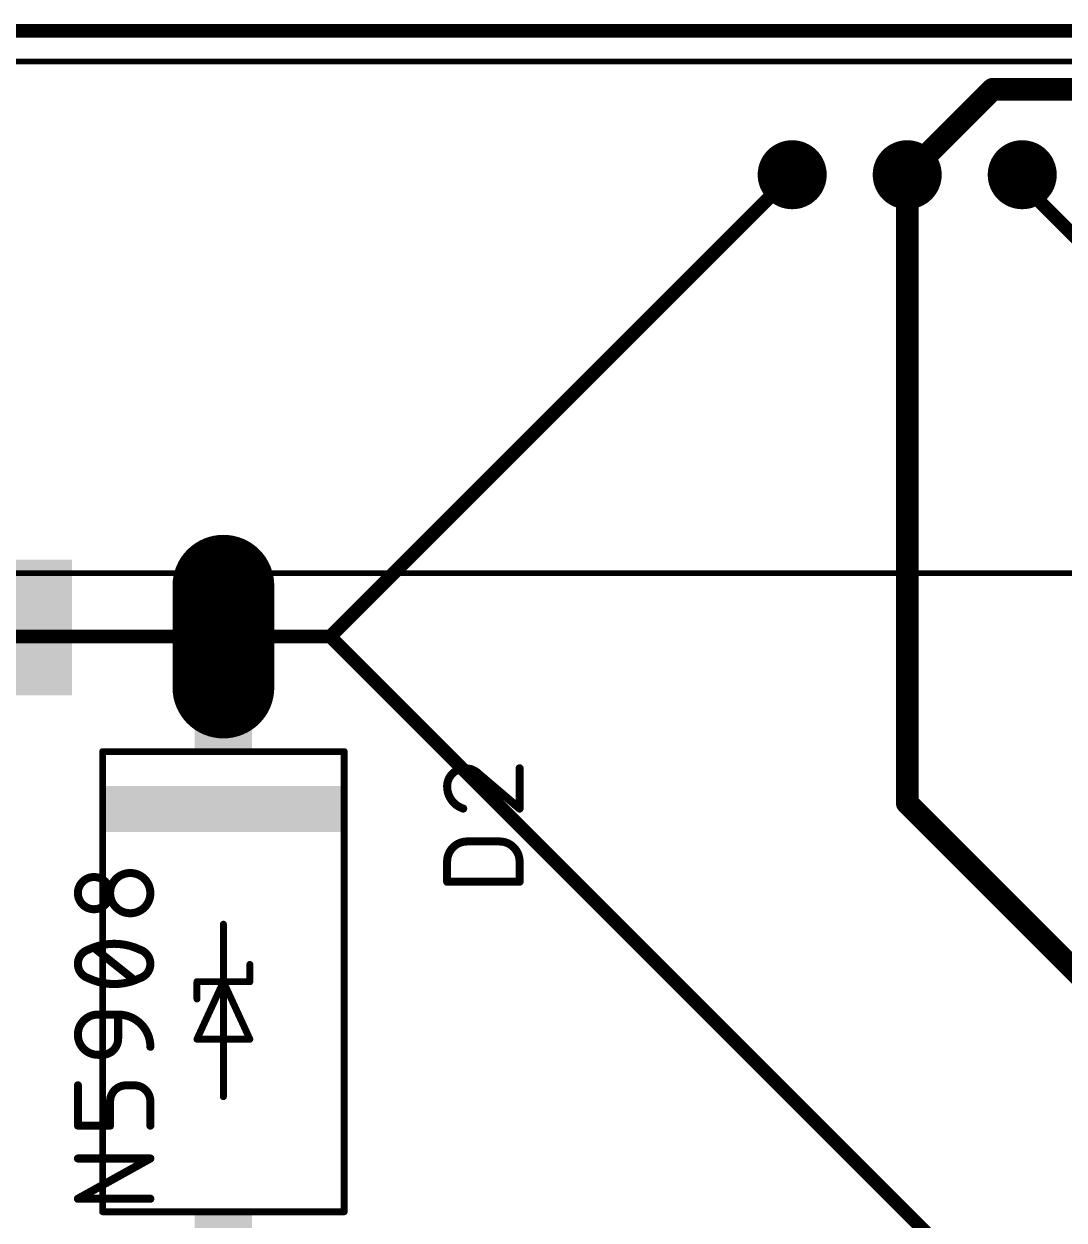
# Model space of a CAD drawing. Extents: x 38 to 139, y -3 to 81.
# Drawn here: x 72.1 to 95.06, y 54.74 to 81.15 of the extents above; entities that cross this region are included whole.
import ezdxf

# ---------------------------------------------------------------- set-up
doc = ezdxf.new("R2010")
doc.units = 0
for name, color, linetype in [('1', 12, 'CONTINUOUS'), ('16', 132, 'CONTINUOUS'), ('17', 110, 'CONTINUOUS'), ('20', 31, 'CONTINUOUS'), ('21', 253, 'CONTINUOUS'), ('22', 253, 'CONTINUOUS'), ('23', 53, 'CONTINUOUS'), ('25', 253, 'CONTINUOUS'), ('27', 253, 'CONTINUOUS'), ('39', 12, 'CONTINUOUS'), ('51', 253, 'CONTINUOUS')]:
    doc.layers.add(name, color=color, linetype=linetype)

# ---------------------------------------------------------------- blocks, each defined once
blk = doc.blocks.new('RECT')
blk.add_solid([(-0.5, -0.5), (0.5, -0.5), (-0.5, 0.5), (0.5, 0.5)])
blk = doc.blocks.new('LONGP100')
at = {"const_width": 1}
blk.add_lwpolyline([(-0.5, 0), (0.5, 0)], dxfattribs=at)
at = {"const_width": 0.5}
for points in [[(-0.5, 0.25, 1), (-0.5, -0.25)], [(0.5, -0.25, 1), (0.5, 0.25)]]:
    blk.add_lwpolyline(points, format="xyb", dxfattribs=at)
blk = doc.blocks.new('ROUNDP')
at = {"const_width": 0.5}
blk.add_lwpolyline([(0, -0.25, 1), (0, 0.25, 1), (0, -0.25)], format="xyb", dxfattribs=at)

msp = doc.modelspace()

# ---------------------------------------------------------------- linework, layer by layer
at = {"layer": '1'}
for points, const_width in [([(93.4881, 79.7081), (91.6, 77.82)], 0.5), ([(94.0008, 79.7086), (93.4881, 79.7081)], 0.5), ([(122.7314, 79.7086), (94.0008, 79.7086)], 0.5), ([(91.6, 77.82), (91.6, 63.945)], 0.5), ([(94.14, 77.82), (94.14, 77.614)], 0.3), ([(98.286, 73.468), (94.14, 77.614)], 0.3), ([(91.6, 63.945), (100.67, 54.875)], 0.5)]:
    msp.add_lwpolyline(points, dxfattribs=dict(at, const_width=const_width))
for points, const_width in [([(93.4879, 79.8331, 1), (93.4882, 79.5831)], 0.25), ([(93.5765, 79.6197, 1), (93.3997, 79.7965)], 0.25), ([(94.0008, 79.8336, 1), (94.0008, 79.5836)], 0.25), ([(94.0009, 79.5836, 1), (94.0007, 79.8336)], 0.25), ([(91.725, 77.82, 1), (91.475, 77.82)], 0.25), ([(91.5116, 77.9084, 1), (91.6884, 77.7316)], 0.25), ([(94.215, 77.82, 1), (94.065, 77.82)], 0.15), ([(94.193, 77.667, 1), (94.087, 77.561)], 0.15), ([(94.065, 77.614, 1), (94.215, 77.614)], 0.15), ([(91.6884, 64.0334, 1), (91.5116, 63.8566)], 0.25), ([(91.475, 63.945, 1), (91.725, 63.945)], 0.25)]:
    msp.add_lwpolyline(points, format="xyb", dxfattribs=dict(at, const_width=const_width))
at = {"layer": '16', "const_width": 0.3}
for points in [[(38, 81), (138, 81)], [(78.86, 67.62), (89.06, 77.82)], [(76.5, 67.62), (63.5, 67.62)], [(76.5, 67.62), (78.86, 67.62)], [(93.48, 53), (78.86, 67.62)]]:
    msp.add_lwpolyline(points, dxfattribs=at)
at = {"layer": '16', "const_width": 0.15}
for points in [[(89.113, 77.767, 1), (89.007, 77.873)], [(76.5, 67.695, 1), (76.5, 67.545)], [(76.5, 67.545, 1), (76.5, 67.695)], [(78.913, 67.673, 1), (78.807, 67.567)], [(78.807, 67.673, 1), (78.913, 67.567)], [(78.86, 67.545, 1), (78.86, 67.695)]]:
    msp.add_lwpolyline(points, format="xyb", dxfattribs=at)
at = {"layer": '20'}
msp.add_line((137.98, 81.019), (37.973, 80.918), dxfattribs=at)
at = {"layer": '21', "const_width": 0.1524}
for points in [[(73.833, 65.08), (79.167, 65.08)], [(73.833, 54.92), (73.833, 65.08)], [(79.167, 65.08), (79.167, 54.92)], [(76.5, 61.27), (76.5, 60)], [(77.0842, 60.381), (77.0842, 60)], [(75.9158, 58.73), (76.5, 60)], [(76.5, 60), (75.9158, 60)], [(75.9158, 60), (75.9158, 59.619)], [(76.5, 60), (77.0842, 58.73)], [(76.5, 60), (76.5, 57.46)], [(77.0842, 60), (76.5, 60)], [(77.0842, 58.73), (75.9158, 58.73)], [(79.167, 54.92), (73.833, 54.92)]]:
    msp.add_lwpolyline(points, dxfattribs=at)
at = {"layer": '21', "const_width": 0.0762}
for points in [[(73.833, 65.1181, 1), (73.833, 65.0419)], [(73.8711, 65.08, 1), (73.7949, 65.08)], [(79.2051, 65.08, 1), (79.1289, 65.08)], [(79.167, 65.0419, 1), (79.167, 65.1181)], [(76.5381, 61.27, 1), (76.4619, 61.27)], [(77.1223, 60.381, 1), (77.0461, 60.381)], [(75.9158, 60.0381, 1), (75.9158, 59.9619)], [(75.9539, 60, 1), (75.8777, 60)], [(76.5346, 60.0159, 1), (76.4654, 59.9841)], [(76.5381, 60, 1), (76.4619, 60)], [(76.5, 60.0381, 1), (76.5, 59.9619)], [(76.4619, 60, 1), (76.5381, 60)], [(76.5346, 59.9841, 1), (76.4654, 60.0159)], [(76.5, 59.9619, 1), (76.5, 60.0381)], [(77.0461, 60, 1), (77.1223, 60)], [(77.0842, 59.9619, 1), (77.0842, 60.0381)], [(75.8777, 59.619, 1), (75.9539, 59.619)], [(75.9158, 58.7681, 1), (75.9158, 58.6919)], [(75.8812, 58.7459, 1), (75.9504, 58.7141)], [(77.0496, 58.7141, 1), (77.1188, 58.7459)], [(77.0842, 58.6919, 1), (77.0842, 58.7681)], [(76.4619, 57.46, 1), (76.5381, 57.46)], [(73.833, 54.9581, 1), (73.833, 54.8819)], [(73.7949, 54.92, 1), (73.8711, 54.92)], [(79.1289, 54.92, 1), (79.2051, 54.92)], [(79.167, 54.8819, 1), (79.167, 54.9581)]]:
    msp.add_lwpolyline(points, format="xyb", dxfattribs=at)
at = {"layer": '22', "const_width": 0.127}
for points in [[(137.16, 80.32), (39.16, 80.32)], [(135.36, 69.02), (40.96, 69.02)]]:
    msp.add_lwpolyline(points, dxfattribs=at)
at = {"layer": '23'}
msp.add_point((76.5, 60), dxfattribs=at)
at = {"layer": '25'}
for points, const_width in [([(81.8404, 64.7117, 0.4142), (81.4403, 64.3117)], 0.1778), ([(82.1515, 64.5784, 0.2053), (81.8404, 64.7117)], 0.1778), ([(81.8404, 64.7561, 1), (81.8403, 64.6673)], 0.0889), ([(81.8404, 64.6673, 1), (81.8404, 64.7562)], 0.0889), ([(83.085, 64.7117, 1), (82.9961, 64.7117)], 0.0889), ([(82.1803, 64.6122, 1), (82.1227, 64.5445)], 0.0889), ([(82.1193, 64.5477, 1), (82.1837, 64.609)], 0.0889), ([(81.4403, 64.3117, 0.3252), (81.7959, 63.8227)], 0.1778), ([(81.4848, 64.3116, 1), (81.3959, 64.3117)], 0.0889), ([(81.3959, 64.3117, 1), (81.4848, 64.3117)], 0.0889), ([(81.7822, 63.7804, 1), (81.8096, 63.865)], 0.0889), ([(82.9961, 63.8227, 1), (83.085, 63.8227)], 0.0889), ([(83.0117, 63.7888, 1), (83.0693, 63.8566)], 0.0889), ([(81.8848, 63.0965, 0.4142), (81.4403, 62.652)], 0.1778), ([(81.8848, 63.1409, 1), (81.8848, 63.052)], 0.0889), ([(81.8848, 63.052, 1), (81.8848, 63.1409)], 0.0889), ([(83.0405, 62.652, 0.4142), (82.596, 63.0965)], 0.1778), ([(82.596, 63.1409, 1), (82.596, 63.052)], 0.0889), ([(82.596, 63.052, 1), (82.596, 63.1409)], 0.0889), ([(81.4848, 62.652, 1), (81.3959, 62.652)], 0.0889), ([(81.3959, 62.652, 1), (81.4848, 62.652)], 0.0889), ([(83.085, 62.652, 1), (82.9961, 62.652)], 0.0889), ([(82.9961, 62.652, 1), (83.085, 62.652)], 0.0889), ([(81.4403, 62.2519, 1), (81.4403, 62.163)], 0.0889), ([(81.3959, 62.2075, 1), (81.4848, 62.2075)], 0.0889), ([(82.9961, 62.2075, 1), (83.085, 62.2075)], 0.0889), ([(83.0405, 62.163, 1), (83.0405, 62.2519)], 0.0889)]:
    msp.add_lwpolyline(points, format="xyb", dxfattribs=dict(at, const_width=const_width))
at = {"layer": '25', "const_width": 0.1778}
for points in [[(83.0405, 63.8227), (83.0405, 64.7117)], [(82.1515, 64.5784), (83.0405, 63.8227)], [(81.8848, 63.0965), (82.596, 63.0965)], [(81.4403, 62.2075), (81.4403, 62.652)], [(83.0405, 62.652), (83.0405, 62.2075)], [(83.0405, 62.2075), (81.4403, 62.2075)]]:
    msp.add_lwpolyline(points, dxfattribs=at)
at = {"layer": '27'}
for points, const_width in [([(73.6425, 62.3114, 1), (73.6425, 61.6002)], 0.1778), ([(73.6425, 61.6002, 1), (73.6425, 62.3114)], 0.1778), ([(73.6425, 62.3559, 1), (73.6425, 62.267)], 0.0889), ([(73.6425, 62.267, 1), (73.6425, 62.3559)], 0.0889), ([(74.4426, 62.4003, 1), (74.4426, 61.5113)], 0.1778), ([(74.4426, 61.5113, 1), (74.4426, 62.4003)], 0.1778), ([(74.4426, 62.4447, 1), (74.4426, 62.3559)], 0.0889), ([(74.4426, 62.3559, 1), (74.4426, 62.4447)], 0.0889), ([(73.6425, 61.6446, 1), (73.6425, 61.5558)], 0.0889), ([(73.6425, 61.5558, 1), (73.6425, 61.6446)], 0.0889), ([(74.4426, 61.5558, 1), (74.4426, 61.4669)], 0.0889), ([(74.4426, 61.4669, 1), (74.4426, 61.5558)], 0.0889), ([(73.5092, 60.7038, 0.3205), (73.2869, 60.3927)], 0.1778), ([(74.087, 60.8372, 0.1139), (73.5092, 60.7038)], 0.1778), ([(73.4897, 60.7438, 1), (73.5286, 60.6639)], 0.0889), ([(73.5236, 60.6618, 1), (73.4947, 60.7459)], 0.0889), ([(73.6703, 60.783, 1), (73.6147, 60.7136)], 0.0889), ([(74.6649, 60.7038, 0.1139), (74.087, 60.8372)], 0.1778), ([(74.087, 60.8816, 1), (74.087, 60.7927)], 0.0889), ([(74.087, 60.7927, 1), (74.087, 60.8816)], 0.0889), ([(74.6793, 60.7459, 1), (74.6504, 60.6618)], 0.0889), ([(74.8871, 60.3927, 0.3205), (74.6649, 60.7038)], 0.1778), ([(74.6454, 60.6639, 1), (74.6843, 60.7438)], 0.0889), ([(73.2869, 60.3927, 0.3205), (73.5092, 60.0815)], 0.1778), ([(73.3313, 60.3927, 1), (73.2425, 60.3927)], 0.0889), ([(73.2425, 60.3927, 1), (73.3313, 60.3927)], 0.0889), ([(74.6649, 60.0815, 0.3205), (74.8871, 60.3927)], 0.1778), ([(74.9315, 60.3927, 1), (74.8427, 60.3927)], 0.0889), ([(74.8427, 60.3927, 1), (74.9315, 60.3927)], 0.0889), ([(73.5092, 60.0815, 0.1139), (74.087, 59.9482)], 0.1778), ([(73.5286, 60.1215, 1), (73.4897, 60.0416)], 0.0889), ([(73.4947, 60.0395, 1), (73.5236, 60.1236)], 0.0889), ([(74.087, 59.9482, 0.1139), (74.6649, 60.0815)], 0.1778), ([(74.087, 59.9926, 1), (74.087, 59.9037)], 0.0889), ([(74.087, 59.9037, 1), (74.087, 59.9926)], 0.0889), ([(74.5037, 60.0024, 1), (74.5593, 60.0718)], 0.0889), ([(74.6504, 60.1236, 1), (74.6793, 60.0395)], 0.0889), ([(74.6843, 60.0416, 1), (74.6454, 60.1215)], 0.0889), ([(73.7314, 59.2741, 1), (73.7314, 58.385)], 0.1778), ([(73.7314, 59.3185, 1), (73.7314, 59.2296)], 0.0889), ([(73.7314, 59.2296, 1), (73.7314, 59.3185)], 0.0889), ([(74.8871, 58.5629, 0.4142), (74.1759, 59.2741)], 0.1778), ([(74.1759, 59.3185, 1), (74.1759, 59.2296)], 0.0889), ([(74.2203, 59.2741, 1), (74.1315, 59.2741)], 0.0889), ([(74.1759, 59.2296, 1), (74.1759, 59.3185)], 0.0889), ([(73.8203, 58.385, 0.4142), (74.1759, 58.7407)], 0.1778), ([(74.2203, 58.7407, 1), (74.1315, 58.7407)], 0.0889), ([(74.1315, 58.7407, 1), (74.2203, 58.7407)], 0.0889), ([(73.7314, 58.4295, 1), (73.7314, 58.3406)], 0.0889), ([(73.7314, 58.3406, 1), (73.7314, 58.4295)], 0.0889), ([(73.8203, 58.4295, 1), (73.8203, 58.3406)], 0.0889), ([(73.8203, 58.3406, 1), (73.8203, 58.4295)], 0.0889), ([(74.8427, 58.5629, 1), (74.9316, 58.5629)], 0.0889), ([(73.3314, 57.7109, 1), (73.2425, 57.7109)], 0.0889), ([(74.3537, 57.7109, 0.4142), (73.9981, 57.3553)], 0.1778), ([(74.3537, 57.7554, 1), (74.3537, 57.6665)], 0.0889), ([(74.3537, 57.6665, 1), (74.3537, 57.7554)], 0.0889), ([(74.8871, 57.3553, 0.4142), (74.5315, 57.7109)], 0.1778), ([(74.5315, 57.7554, 1), (74.5315, 57.6665)], 0.0889), ([(74.5315, 57.6665, 1), (74.5315, 57.7554)], 0.0889), ([(74.0426, 57.3553, 1), (73.9537, 57.3553)], 0.0889), ([(73.9537, 57.3553, 1), (74.0426, 57.3553)], 0.0889), ([(74.9316, 57.3553, 1), (74.8427, 57.3553)], 0.0889), ([(74.8427, 57.3553, 1), (74.9316, 57.3553)], 0.0889), ([(73.2869, 56.8664, 1), (73.2869, 56.7775)], 0.0889), ([(73.2425, 56.8219, 1), (73.3314, 56.8219)], 0.0889), ([(73.9537, 56.8219, 1), (74.0426, 56.8219)], 0.0889), ([(73.9981, 56.7775, 1), (73.9981, 56.8664)], 0.0889), ([(74.8427, 56.8219, 1), (74.9316, 56.8219)], 0.0889), ([(73.2869, 56.1401, 1), (73.2869, 56.0512)], 0.0889), ([(74.9087, 56.0568, 1), (74.8655, 56.1346)], 0.0889), ([(74.8871, 56.0512, 1), (74.8871, 56.1401)], 0.0889), ([(73.2869, 55.2511, 1), (73.2869, 55.1622)], 0.0889), ([(73.2653, 55.2456, 1), (73.3085, 55.1678)], 0.0889), ([(74.8871, 55.1622, 1), (74.8871, 55.2511)], 0.0889)]:
    msp.add_lwpolyline(points, format="xyb", dxfattribs=dict(at, const_width=const_width))
at = {"layer": '27', "const_width": 0.1778}
for points in [[(74.5315, 60.0371), (73.6425, 60.7483)], [(73.7314, 59.2741), (74.1759, 59.2741)], [(74.1759, 59.2741), (74.1759, 58.7407)], [(73.8203, 58.385), (73.7314, 58.385)], [(73.2869, 56.8219), (73.2869, 57.7109)], [(74.5315, 57.7109), (74.3537, 57.7109)], [(73.9981, 57.3553), (73.9981, 56.8219)], [(74.8871, 56.8219), (74.8871, 57.3553)], [(73.9981, 56.8219), (73.2869, 56.8219)], [(73.2869, 55.2067), (74.8871, 56.0957)], [(74.8871, 56.0957), (73.2869, 56.0957)], [(74.8871, 55.2067), (73.2869, 55.2067)]]:
    msp.add_lwpolyline(points, dxfattribs=at)
at = {"layer": '51', "const_width": 1.27}
msp.add_lwpolyline([(76.5, 67.62), (76.5, 66.223)], dxfattribs=at)
at = {"layer": '51', "const_width": 0.635}
for points in [[(76.8175, 67.62, 1), (76.1825, 67.62)], [(76.1825, 66.223, 1), (76.8175, 66.223)]]:
    msp.add_lwpolyline(points, format="xyb", dxfattribs=at)

# ---------------------------------------------------------------- block references
at = {"layer": '17'}
for name, p, xscale, yscale, rotation in [('ROUNDP', (89.06, 77.82), 1.524, 1.524, 180), ('ROUNDP', (89.06, 77.82), 1.524, 1.524, 180), ('ROUNDP', (91.6, 77.82), 1.524, 1.524, 180), ('ROUNDP', (91.6, 77.82), 1.524, 1.524, 180), ('ROUNDP', (94.14, 77.82), 1.524, 1.524, 180), ('ROUNDP', (94.14, 77.82), 1.524, 1.524, 180), ('LONGP100', (76.5, 67.62), 2.2479, 2.2479, 270), ('LONGP100', (76.5, 67.62), 2.2479, 2.2479, 270)]:
    msp.add_blockref(name, p, dxfattribs=dict(at, xscale=xscale, yscale=yscale, rotation=rotation))
at = {"layer": '21', "rotation": 270}
for p, xscale, yscale in [((76.5, 65.5245), 0.889, 1.27), ((76.5, 63.81), 1.016, 5.334), ((76.5, 54.4755), 0.889, 1.27)]:
    msp.add_blockref('RECT', p, dxfattribs=dict(at, xscale=xscale, yscale=yscale))
at = {"layer": '39', "xscale": 3, "yscale": 3, "rotation": 180}
msp.add_blockref('RECT', (71.66, 67.82), dxfattribs=at)

doc.saveas('drawing.dxf')
